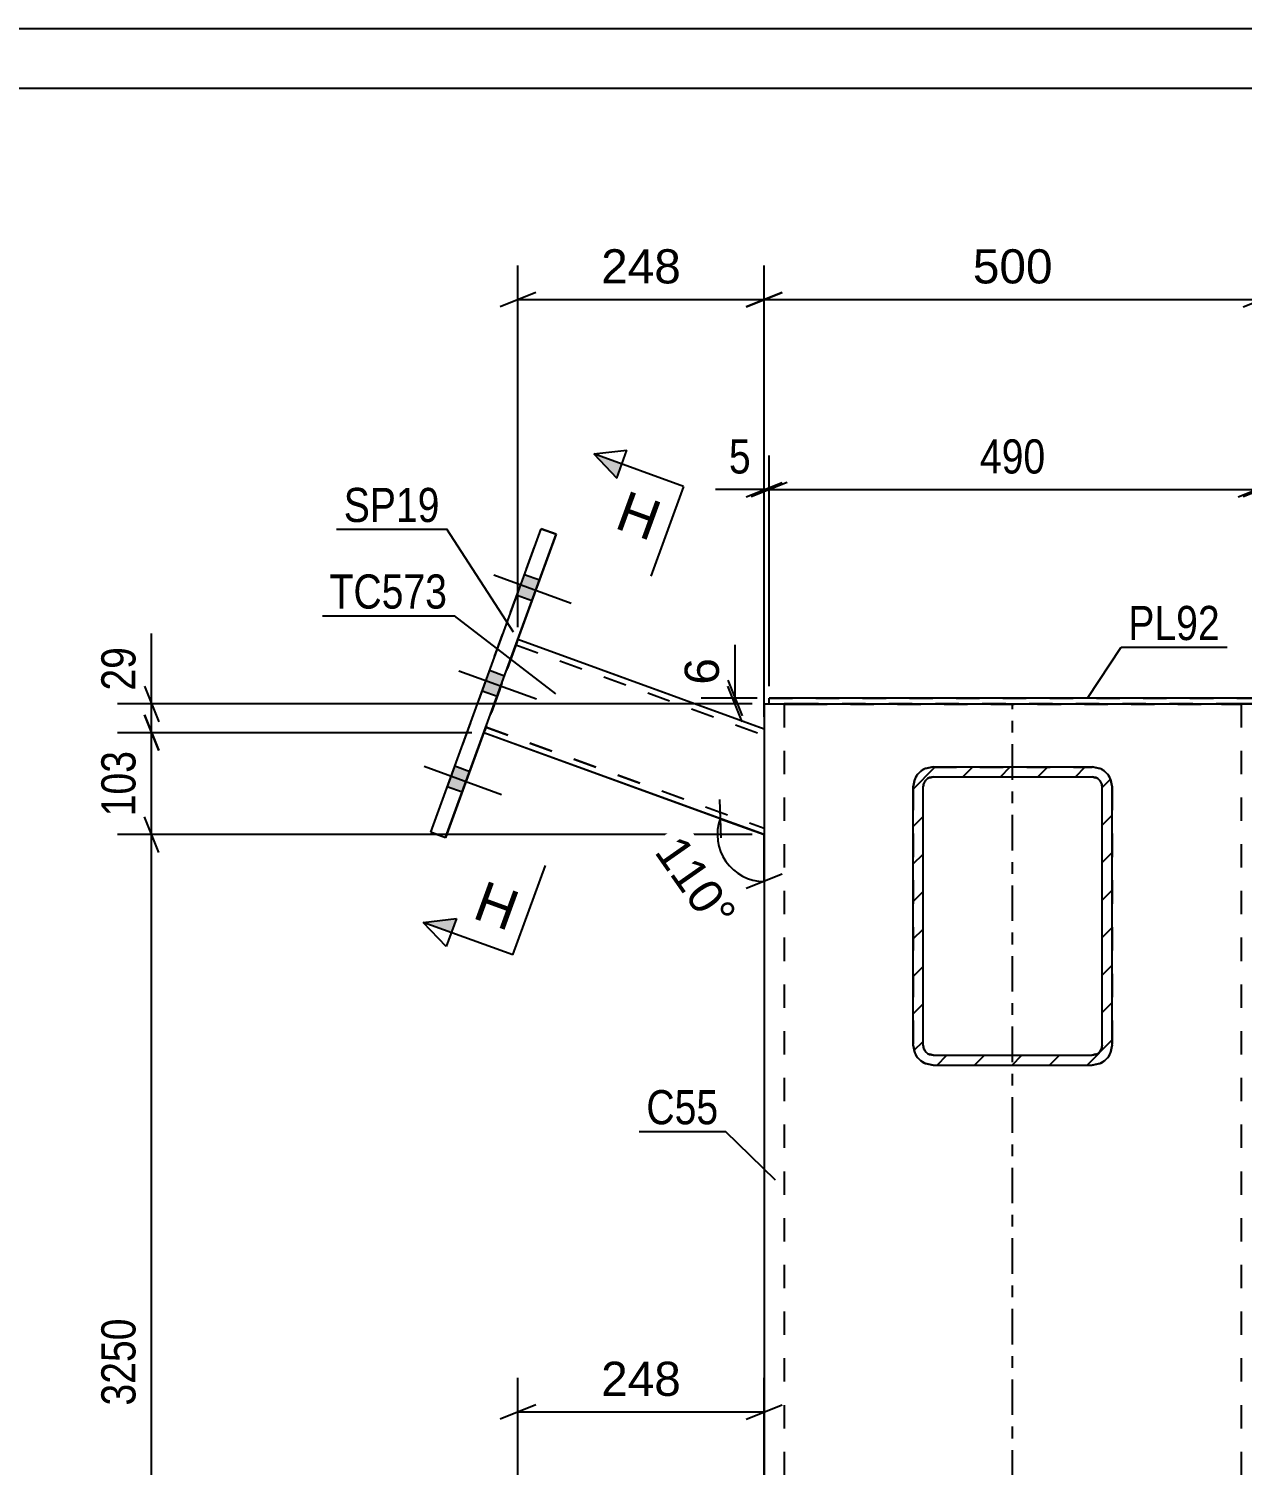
# Model space of a CAD drawing. Header units: millimetres. Extents: x -150 to 444, y -739 to 230.
# Drawn here: x 126.2 to 228, y 109.3 to 229.8 of the extents above; entities that cross this region are included whole.
import ezdxf

# ---------------------------------------------------------------- set-up
doc = ezdxf.new("R2010")
doc.units = ezdxf.units.MM
doc.linetypes.add('DXK_LINE_DOT2', pattern=[3.9198, 1.9599, -1.9599])
doc.linetypes.add('DXK_LINE_DOT3', pattern=[5.9187, 2.979, -0.9799, 0.9799, -0.9799])
doc.styles.add('Arial', font='ARIAL.TTF', dxfattribs={"height": 0.2})
doc.styles.add('Arial Narrow', font='ARIALN.TTF', dxfattribs={"height": 0.2})

# ---------------------------------------------------------------- blocks, each defined once
blk = doc.blocks.new('Unknown-284930291-1134')
at = {"color": 5, "linetype": 'Continuous'}
for p, q in [((444.4, 229.79), (-149.6, 229.79)), ((439.4, 224.79), (-144.6, 224.79))]:
    blk.add_line(p, q, dxfattribs=at)
blk = doc.blocks.new('Part-284930291-2187 - 2170')
at = {"color": 7, "linetype": 'DXK_LINE_DOT2'}
for p, q in [((167.02, 178.01), (167.13, 178.31)), ((167.13, 178.31), (167.2, 178.52)), ((167.2, 178.51), (167.13, 178.31)), ((167.23, 178.59), (167.2, 178.51)), ((167.2, 178.52), (167.23, 178.59)), ((167.23, 178.59), (167.23, 178.59)), ((167.23, 178.59), (187.87, 171.07)), ((167.02, 178.01), (164.56, 171.26)), ((167.02, 178.01), (164.59, 171.34)), ((167.04, 178.08), (164.6, 171.36)), ((166.95, 177.83), (164.6, 171.36)), ((167.01, 177.98), (166.95, 177.83)), ((167.04, 178.08), (167.01, 177.98)), ((167.13, 178.31), (167.02, 178.01)), ((167.04, 178.08), (167.06, 178.12)), ((167.06, 178.12), (167.04, 178.08)), ((167.06, 178.12), (167.06, 178.12)), ((167.06, 178.12), (187.87, 170.54)), ((167.06, 178.12), (187.87, 170.54)), ((164.48, 171.03), (164.59, 171.34)), ((164.56, 171.26), (164.48, 171.03)), ((164.56, 171.26), (164.55, 171.23)), ((164.55, 171.22), (164.56, 171.26)), ((164.55, 171.22), (164.55, 171.23)), ((164.55, 171.23), (187.87, 162.74)), ((164.55, 171.22), (187.87, 162.74)), ((164.6, 171.36), (164.56, 171.26)), ((164.56, 171.26), (164.6, 171.36)), ((164.4, 170.83), (164.38, 170.75)), ((164.38, 170.76), (164.4, 170.83)), ((164.38, 170.75), (164.38, 170.76)), ((164.48, 171.03), (164.4, 170.83)), ((164.4, 170.83), (164.48, 171.03)), ((187.87, 171.07), (187.87, 162.2))]:
    blk.add_line(p, q, dxfattribs=at)
at = {"color": 2, "linetype": 'Continuous'}
for p, q in [((167.23, 178.59), (187.87, 171.07)), ((164.38, 170.76), (187.87, 162.21)), ((187.87, 162.2), (164.38, 170.75))]:
    blk.add_line(p, q, dxfattribs=at)
blk = doc.blocks.new('Part-284930291-2282 - 2170')
at = {"color": 7, "linetype": 'DXK_LINE_DOT2'}
for p, q in [((202.04, 167.87), (201.4, 167.74)), ((202.04, 167.87), (215.37, 167.87)), ((202.04, 167.87), (202.04, 167.87)), ((215.37, 167.87), (215.37, 167.87)), ((216.01, 167.74), (215.37, 167.87)), ((200.5, 166.84), (200.37, 166.2)), ((201.2, 166.2), (201.27, 166.52)), ((201.45, 166.79), (201.45, 166.79)), ((201.72, 166.97), (202.04, 167.04)), ((202.04, 167.03), (202.04, 167.04)), ((202.04, 167.04), (215.37, 167.04)), ((215.37, 167.03), (215.37, 167.04)), ((215.37, 167.04), (215.69, 166.97)), ((215.96, 166.79), (215.96, 166.79)), ((216.14, 166.52), (216.2, 166.2)), ((217.04, 166.2), (216.91, 166.84)), ((200.37, 166.2), (200.37, 144.53)), ((201.2, 166.2), (201.2, 166.2)), ((201.2, 144.54), (201.2, 166.2)), ((216.2, 166.2), (216.2, 166.2)), ((216.2, 144.54), (216.2, 166.2)), ((217.04, 166.2), (217.04, 144.53)), ((200.37, 144.54), (200.5, 143.9)), ((201.2, 144.53), (201.2, 144.54)), ((201.27, 144.22), (201.2, 144.54)), ((202.04, 143.7), (201.72, 143.77)), ((202.04, 143.7), (202.04, 143.7)), ((202.04, 143.7), (215.37, 143.7)), ((215.69, 143.77), (215.37, 143.7)), ((215.37, 143.7), (215.37, 143.7)), ((216.2, 144.54), (216.14, 144.22)), ((216.2, 144.53), (216.2, 144.54)), ((216.91, 143.9), (217.04, 144.54)), ((200.86, 143.36), (200.86, 143.36)), ((201.4, 143), (202.04, 142.87)), ((202.04, 142.87), (215.37, 142.87)), ((202.04, 142.87), (202.04, 142.87)), ((215.37, 142.87), (216.01, 143)), ((215.37, 142.87), (215.37, 142.87)), ((216.55, 143.36), (216.55, 143.36))]:
    blk.add_line(p, q, dxfattribs=at)
at = {"color": 7, "linetype": 'DXK_LINE_DOT3'}
blk.add_line((208.7, 155.37), (208.7, 155.37), dxfattribs=at)
at = {"color": 7, "linetype": 'DXK_LINE_DOT2'}
for centre, radius, start, end in [((202.04, 166.2), 1.67, 112.5, 157.5), ((215.37, 166.2), 1.67, 22.5, 67.5), ((202.04, 166.2), 0.833, 112.5, 157.5), ((215.37, 166.2), 0.833, 22.5, 67.5), ((202.04, 144.54), 1.67, 202.5, 247.5), ((202.04, 144.54), 0.833, 202.5, 247.5), ((215.37, 144.54), 0.833, 292.5, 337.5), ((215.37, 144.54), 1.67, 292.5, 337.5)]:
    blk.add_arc(centre, radius, start, end, dxfattribs=at)
blk = doc.blocks.new('Part-284930291-2243 - 2170')
at = {"color": 2, "linetype": 'Continuous'}
for p, q in [((229.12, 173.66), (188.29, 173.66)), ((188.29, 173.16), (188.29, 173.66)), ((229.12, 173.16), (229.12, 173.66)), ((188.29, 173.16), (189.68, 173.16)), ((229.12, 173.16), (227.72, 173.16))]:
    blk.add_line(p, q, dxfattribs=at)
at = {"color": 7, "linetype": 'DXK_LINE_DOT2'}
for p, q in [((188.29, 173.65), (229.12, 173.65)), ((188.29, 173.15), (188.29, 173.16)), ((188.29, 173.15), (188.29, 173.16)), ((229.12, 173.15), (188.29, 173.15)), ((227.72, 173.16), (189.68, 173.16)), ((229.12, 173.15), (229.12, 173.16)), ((229.12, 173.16), (229.12, 173.15))]:
    blk.add_line(p, q, dxfattribs=at)
blk = doc.blocks.new('Part-284930291-2245 - 2170')
at = {"linetype": 'Continuous'}
h = blk.add_hatch(dxfattribs=at)
h.set_pattern_fill('', scale=0.7, style=0, pattern_type=0)
h.set_pattern_definition([(45, (216.9089, 166.8507), (-1.57154, 1.57154), [])])
h.paths.add_polyline_path([(217.04, 166.21), (216.91, 166.85), (216.55, 167.39), (216.01, 167.75), (215.37, 167.88), (202.04, 167.88), (201.4, 167.75), (200.86, 167.39), (200.5, 166.85), (200.37, 166.21), (200.37, 144.55), (200.5, 143.91), (200.86, 143.37), (201.4, 143.01), (202.04, 142.88), (215.37, 142.88), (216.01, 143.01), (216.55, 143.37), (216.91, 143.91), (217.04, 144.55)])
h.paths.add_polyline_path([(216.14, 144.23), (215.96, 143.96), (215.69, 143.78), (215.37, 143.71), (202.04, 143.71), (201.72, 143.78), (201.45, 143.96), (201.27, 144.23), (201.2, 144.55), (201.2, 166.21), (201.27, 166.53), (201.45, 166.8), (201.72, 166.98), (202.04, 167.05), (215.37, 167.05), (215.69, 166.98), (215.96, 166.8), (216.14, 166.53), (216.2, 166.21), (216.2, 144.55)])
at = {"color": 7, "linetype": 'DXK_LINE_DOT2'}
for p, q in [((201.4, 167.75), (202.04, 167.88)), ((202.04, 167.88), (215.37, 167.88)), ((202.04, 167.88), (202.04, 167.88)), ((215.37, 167.88), (215.37, 167.88)), ((215.37, 167.88), (216.01, 167.75)), ((200.37, 166.21), (200.5, 166.85)), ((201.27, 166.53), (201.2, 166.21)), ((201.45, 166.8), (201.45, 166.8)), ((215.96, 166.8), (215.96, 166.8)), ((216.2, 166.21), (216.14, 166.53)), ((216.91, 166.85), (217.04, 166.21)), ((200.37, 166.21), (200.37, 166.21)), ((200.37, 166.21), (200.37, 144.54)), ((201.2, 166.21), (201.2, 166.21)), ((201.2, 144.54), (201.2, 166.21)), ((216.2, 166.21), (216.2, 166.21)), ((216.2, 144.54), (216.2, 166.21)), ((217.04, 166.21), (217.04, 144.54)), ((200.5, 143.91), (200.37, 144.54)), ((201.2, 144.54), (201.2, 144.55)), ((201.2, 144.54), (201.27, 144.22)), ((201.72, 143.77), (202.04, 143.71)), ((202.04, 143.71), (202.04, 143.71)), ((202.04, 143.71), (215.37, 143.71)), ((215.37, 143.71), (215.69, 143.77)), ((215.37, 143.71), (215.37, 143.71)), ((216.14, 144.22), (216.2, 144.54)), ((216.2, 144.54), (216.2, 144.55)), ((217.04, 144.54), (216.91, 143.91))]:
    blk.add_line(p, q, dxfattribs=at)
at = {"color": 2, "linetype": 'Continuous'}
for p, q in [((202.04, 167.88), (201.4, 167.75)), ((202.04, 167.88), (215.37, 167.88)), ((216.01, 167.75), (215.37, 167.88)), ((200.5, 166.85), (200.37, 166.21)), ((201.2, 166.21), (201.27, 166.53)), ((201.72, 166.98), (202.04, 167.05)), ((202.04, 167.04), (201.72, 166.98)), ((202.04, 167.04), (202.04, 167.05)), ((202.04, 167.05), (215.37, 167.05)), ((202.04, 167.04), (215.37, 167.04)), ((215.37, 167.04), (215.37, 167.05)), ((215.37, 167.05), (215.69, 166.98)), ((215.69, 166.98), (215.37, 167.04)), ((216.14, 166.53), (216.2, 166.21)), ((217.04, 166.21), (216.91, 166.85)), ((200.37, 144.55), (200.37, 166.21)), ((201.2, 144.55), (201.2, 166.21)), ((216.2, 144.55), (216.2, 166.21)), ((217.04, 144.55), (217.04, 166.21)), ((200.37, 144.55), (200.5, 143.91)), ((201.27, 144.23), (201.2, 144.55)), ((202.04, 143.71), (201.72, 143.78)), ((202.04, 143.71), (215.37, 143.71)), ((215.69, 143.78), (215.37, 143.71)), ((216.2, 144.55), (216.14, 144.23)), ((216.91, 143.91), (217.04, 144.55)), ((200.86, 143.37), (200.86, 143.37)), ((201.4, 143.01), (202.04, 142.88)), ((202.04, 142.88), (201.4, 143)), ((202.04, 142.88), (215.37, 142.88)), ((202.04, 142.88), (202.04, 142.88)), ((202.04, 142.88), (215.37, 142.88)), ((215.37, 142.88), (216.01, 143.01)), ((216.01, 143), (215.37, 142.88)), ((215.37, 142.88), (215.37, 142.88)), ((216.55, 143.37), (216.55, 143.37))]:
    blk.add_line(p, q, dxfattribs=at)
at = {"color": 7, "linetype": 'DXK_LINE_DOT3'}
blk.add_line((208.7, 155.38), (208.7, 155.38), dxfattribs=at)
at = {"color": 7, "linetype": 'DXK_LINE_DOT2'}
for centre, radius, start, end in [((202.04, 166.21), 1.67, 112.5, 157.5), ((215.37, 166.21), 1.67, 22.5, 67.5), ((202.04, 144.54), 0.833, 202.5, 247.5), ((215.37, 144.54), 0.833, 292.5, 337.5)]:
    blk.add_arc(centre, radius, start, end, dxfattribs=at)
at = {"color": 2, "linetype": 'Continuous'}
for centre, radius, start, end in [((202.04, 166.21), 1.67, 112.5, 157.5), ((215.37, 166.21), 1.67, 22.5, 67.5), ((202.04, 166.21), 0.833, 112.5, 157.5), ((202.04, 166.21), 0.833, 112.5, 157.5), ((215.37, 166.21), 0.833, 22.5, 67.5), ((215.37, 166.21), 0.833, 22.5, 67.5), ((202.04, 144.54), 1.67, 202.5, 247.5), ((202.04, 144.55), 1.67, 202.5, 247.5), ((202.04, 144.55), 0.833, 202.5, 247.5), ((215.37, 144.55), 0.833, 292.5, 337.5), ((215.37, 144.54), 1.67, 292.5, 337.5), ((215.37, 144.55), 1.67, 292.5, 337.5)]:
    blk.add_arc(centre, radius, start, end, dxfattribs=at)
blk = doc.blocks.new('Part-284930291-2331 - 2170')
at = {"color": 2, "linetype": 'Continuous'}
for p, q in [((159.92, 162.4), (169.18, 187.85)), ((161.17, 161.95), (170.43, 187.4)), ((170.43, 187.39), (167.23, 178.59)), ((170.43, 187.4), (169.18, 187.85)), ((170.43, 187.39), (170.43, 187.4)), ((170.43, 187.39), (170.43, 187.39)), ((164.38, 170.76), (161.17, 161.94)), ((161.17, 161.94), (159.92, 162.4)), ((159.92, 162.4), (159.92, 162.4)), ((159.92, 162.4), (159.92, 162.4)), ((159.92, 162.4), (161.17, 161.95)), ((161.17, 161.94), (161.17, 161.95))]:
    blk.add_line(p, q, dxfattribs=at)
at = {"color": 7, "linetype": 'DXK_LINE_DOT2'}
for p, q in [((159.92, 162.4), (169.18, 187.85)), ((169.18, 187.85), (170.43, 187.39)), ((169.18, 187.85), (169.18, 187.85)), ((167.23, 178.59), (164.38, 170.76))]:
    blk.add_line(p, q, dxfattribs=at)
blk = doc.blocks.new('Part-284930291-2309 - 2170')
at = {"color": 2, "linetype": 'Continuous'}
for p, q in [((187.87, 173.16), (187.87, 107.61)), ((187.87, 173.16), (188.12, 173.16)), ((188.12, 173.16), (188.29, 173.16)), ((189.68, 173.16), (189.93, 173.16)), ((189.93, 173.16), (191.2, 173.16)), ((191.2, 173.16), (226.2, 173.16)), ((226.2, 173.16), (227.48, 173.16)), ((227.72, 173.16), (227.48, 173.16))]:
    blk.add_line(p, q, dxfattribs=at)
at = {"color": 7, "linetype": 'DXK_LINE_DOT2'}
for p, q in [((188.12, 173.15), (187.87, 173.15)), ((188.85, 173.15), (188.12, 173.15)), ((188.29, 173.16), (188.85, 173.16)), ((188.85, 173.16), (189.68, 173.16)), ((189.93, 173.15), (188.85, 173.15)), ((189.54, 173.16), (189.54, 107.61)), ((189.66, 173.16), (189.54, 173.16)), ((189.54, 173.15), (189.66, 173.15)), ((190.02, 173.16), (189.66, 173.16)), ((189.66, 173.15), (190.02, 173.15)), ((191.2, 173.15), (189.93, 173.15)), ((190.56, 173.16), (190.02, 173.16)), ((190.02, 173.15), (190.56, 173.15)), ((191.2, 173.16), (190.56, 173.16)), ((190.56, 173.15), (191.2, 173.15)), ((191.2, 173.16), (226.2, 173.16)), ((191.2, 173.15), (226.2, 173.15)), ((191.2, 173.15), (226.2, 173.15)), ((226.84, 173.16), (226.2, 173.16)), ((226.2, 173.15), (226.84, 173.15)), ((227.48, 173.15), (226.2, 173.15)), ((227.38, 173.16), (226.84, 173.16)), ((226.84, 173.15), (227.38, 173.15)), ((227.74, 173.16), (227.38, 173.16)), ((227.38, 173.15), (227.74, 173.15)), ((228.56, 173.15), (227.48, 173.15)), ((228.56, 173.16), (227.72, 173.16)), ((227.87, 173.16), (227.74, 173.16)), ((227.74, 173.15), (227.87, 173.15)), ((227.87, 173.16), (227.87, 107.61))]:
    blk.add_line(p, q, dxfattribs=at)
at = {"color": 7, "linetype": 'DXK_LINE_DOT3'}
blk.add_line((208.7, 107.61), (208.7, 173.16), dxfattribs=at)
blk = doc.blocks.new('Bolt-284930291-2326 - 2170')
at = {"linetype": 'Continuous'}
for points in [[(168.41, 181.84), (169.04, 183.56), (167.78, 184.02), (167.16, 182.29)], [(168.41, 181.84), (169.04, 183.56), (167.78, 184.01), (167.16, 182.29)], [(168.41, 181.83), (169.04, 183.56), (167.78, 184.01), (167.16, 182.29)], [(165.49, 173.81), (166.11, 175.53), (164.86, 175.99), (164.24, 174.27)], [(165.49, 173.81), (166.11, 175.53), (164.86, 175.99), (164.24, 174.26)], [(162.57, 165.78), (163.19, 167.51), (161.94, 167.96), (161.31, 166.24)], [(162.57, 165.78), (163.19, 167.51), (161.94, 167.96), (161.31, 166.24)], [(162.57, 165.78), (163.19, 167.5), (161.94, 167.96), (161.31, 166.24)]]:
    blk.add_hatch(color=1, dxfattribs=at).paths.add_polyline_path(points)
at = {"color": 1, "linetype": 'Continuous'}
for p, q in [((165.2, 183.98), (171.7, 181.62)), ((165.2, 183.98), (171.7, 181.61)), ((165.2, 183.98), (171.7, 181.61)), ((167.78, 184.02), (169.04, 183.56)), ((167.78, 184.01), (169.04, 183.56)), ((167.78, 184.01), (169.04, 183.56)), ((167.16, 182.29), (168.41, 181.84)), ((167.16, 182.29), (168.41, 181.84)), ((167.16, 182.29), (168.41, 181.83)), ((162.28, 175.95), (168.78, 173.59)), ((162.28, 175.95), (168.78, 173.59)), ((164.86, 175.99), (166.11, 175.53)), ((164.86, 175.99), (166.11, 175.53)), ((164.24, 174.27), (165.49, 173.81)), ((164.24, 174.26), (165.49, 173.81)), ((159.36, 167.93), (165.86, 165.56)), ((159.36, 167.93), (165.86, 165.56)), ((159.36, 167.93), (165.86, 165.56)), ((161.94, 167.96), (163.19, 167.51)), ((161.94, 167.96), (163.19, 167.51)), ((161.94, 167.96), (163.19, 167.5)), ((161.31, 166.24), (162.57, 165.78)), ((161.31, 166.24), (162.57, 165.78)), ((161.31, 166.24), (162.57, 165.78))]:
    blk.add_line(p, q, dxfattribs=at)
blk = doc.blocks.new('StraightDimension-284930291-2352 - 2170')
at = {"color": 7, "linetype": 'Continuous'}
for p, q in [((185.43, 173.66), (185.43, 178.13)), ((185.43, 173.66), (185.43, 178.13)), ((184.83, 175.16), (186.03, 172.16)), ((187.29, 173.66), (182.58, 173.66)), ((186.03, 171.66), (184.83, 174.66)), ((185.43, 173.16), (185.43, 173.66)), ((186.87, 173.16), (182.58, 173.16))]:
    blk.add_line(p, q, dxfattribs=at)
at = {"color": 0}
blk.add_wipeout([(184.68, 177.61), (180.48, 177.61), (180.48, 174.18), (184.68, 174.18)], dxfattribs=at)
at = {"color": 3, "style": 'Arial'}
blk.add_text('6', height=2.87, rotation=90.0002, dxfattribs=at).set_placement((184.08, 174.78))
blk = doc.blocks.new('StraightDimension-284930291-2522 - 2170')
at = {"color": 7, "linetype": 'Continuous'}
for p, q in [((187.87, 174.16), (187.87, 193.99)), ((188.29, 174.66), (188.29, 193.99)), ((186.37, 190.54), (189.37, 191.74)), ((189.79, 191.74), (186.79, 190.54)), ((187.87, 191.14), (183.79, 191.14)), ((187.87, 191.14), (183.79, 191.14)), ((187.87, 191.14), (188.29, 191.14))]:
    blk.add_line(p, q, dxfattribs=at)
at = {"color": 0}
blk.add_wipeout([(187.34, 191.89), (187.34, 196.09), (184.32, 196.09), (184.32, 191.89)], dxfattribs=at)
at = {"color": 3, "style": 'Arial Narrow'}
blk.add_text('5', height=2.86, dxfattribs=at).set_placement((184.92, 192.49))
blk = doc.blocks.new('StraightDimension-284930291-2528 - 2170')
at = {"color": 7, "linetype": 'Continuous'}
for p, q in [((188.29, 174.66), (188.29, 193.99)), ((229.12, 174.66), (229.12, 193.99)), ((189.79, 191.74), (186.79, 190.54)), ((227.62, 190.54), (230.62, 191.74)), ((188.29, 191.14), (229.12, 191.14))]:
    blk.add_line(p, q, dxfattribs=at)
at = {"color": 0}
blk.add_wipeout([(212.04, 191.89), (212.04, 196.09), (205.36, 196.09), (205.36, 191.89)], dxfattribs=at)
at = {"color": 3, "style": 'Arial Narrow'}
blk.add_text('490', height=2.863, dxfattribs=at).set_placement((205.96, 192.49))
blk = doc.blocks.new('StraightDimension-284930291-2536 - 2170')
at = {"color": 7, "linetype": 'Continuous'}
for p, q in [((229.12, 174.66), (229.12, 193.99)), ((229.54, 174.16), (229.54, 193.99)), ((227.62, 190.54), (230.62, 191.74)), ((231.04, 191.74), (228.04, 190.54)), ((229.12, 191.14), (229.54, 191.14)), ((229.54, 191.14), (233.61, 191.14)), ((229.54, 191.14), (233.61, 191.14))]:
    blk.add_line(p, q, dxfattribs=at)
at = {"color": 0}
blk.add_wipeout([(233.09, 191.89), (233.09, 196.09), (230.06, 196.09), (230.06, 191.89)], dxfattribs=at)
at = {"color": 3, "style": 'Arial Narrow'}
blk.add_text('5', height=2.86, dxfattribs=at).set_placement((230.66, 192.49))
blk = doc.blocks.new('StraightDimension-284930291-7622 - 2170')
at = {"color": 7, "linetype": 'Continuous'}
for p, q in [((187.87, 172.07), (187.87, 209.93)), ((229.54, 156.91), (229.54, 209.93)), ((189.37, 207.68), (186.37, 206.48)), ((228.04, 206.48), (231.04, 207.68)), ((187.87, 207.08), (229.54, 207.08))]:
    blk.add_line(p, q, dxfattribs=at)
at = {"color": 0}
blk.add_wipeout([(212.64, 207.83), (212.64, 212.03), (204.77, 212.03), (204.77, 207.83)], dxfattribs=at)
at = {"color": 3, "style": 'Arial'}
blk.add_text('500', height=2.865, dxfattribs=at).set_placement((205.37, 208.43))
blk = doc.blocks.new('StraightDimension-284930291-7623 - 2170')
at = {"color": 7, "linetype": 'Continuous'}
for p, q in [((167.23, 179.59), (167.23, 209.93)), ((187.87, 172.07), (187.87, 209.93)), ((168.73, 207.68), (165.73, 206.48)), ((186.37, 206.48), (189.37, 207.68)), ((167.23, 207.08), (187.87, 207.08))]:
    blk.add_line(p, q, dxfattribs=at)
at = {"color": 0}
blk.add_wipeout([(181.48, 207.83), (181.48, 212.03), (173.61, 212.03), (173.61, 207.83)], dxfattribs=at)
at = {"color": 3, "style": 'Arial'}
blk.add_text('248', height=2.865, dxfattribs=at).set_placement((174.21, 208.43))
blk = doc.blocks.new('StraightDimension-284930291-7789 - 2170')
at = {"color": 7, "linetype": 'Continuous'}
for p, q in [((136.52, 173.16), (136.52, 179.06)), ((136.52, 173.16), (136.52, 179.06)), ((135.92, 174.66), (137.12, 171.66)), ((186.87, 173.16), (133.67, 173.16)), ((136.52, 170.75), (136.52, 173.16)), ((137.12, 169.25), (135.92, 172.25)), ((163.38, 170.75), (133.67, 170.75))]:
    blk.add_line(p, q, dxfattribs=at)
at = {"color": 0}
blk.add_wipeout([(135.77, 178.54), (131.57, 178.54), (131.57, 173.68), (135.77, 173.68)], dxfattribs=at)
at = {"color": 3, "style": 'Arial Narrow'}
blk.add_text('29', height=2.863, rotation=90.0002, dxfattribs=at).set_placement((135.17, 174.28))
blk = doc.blocks.new('StraightDimension-284930291-7790 - 2170')
at = {"color": 7, "linetype": 'Continuous'}
for p, q in [((135.92, 172.25), (137.12, 169.25)), ((163.38, 170.75), (133.67, 170.75)), ((136.52, 162.2), (136.52, 170.75)), ((137.12, 160.7), (135.92, 163.7)), ((186.87, 162.2), (133.67, 162.2))]:
    blk.add_line(p, q, dxfattribs=at)
at = {"color": 0}
blk.add_wipeout([(135.77, 169.82), (131.57, 169.82), (131.57, 163.14), (135.77, 163.14)], dxfattribs=at)
at = {"color": 3, "style": 'Arial Narrow'}
blk.add_text('103', height=2.863, rotation=90.0002, dxfattribs=at).set_placement((135.17, 163.74))
blk = doc.blocks.new('StraightDimension-284930291-7791 - 2170')
at = {"color": 7, "linetype": 'Continuous'}
for p, q in [((137.12, 160.7), (135.92, 163.7)), ((186.87, 162.2), (133.67, 162.2)), ((136.52, 73.74), (136.52, 162.2)), ((135.92, 75.24), (137.12, 72.24)), ((163.38, 73.74), (133.67, 73.74))]:
    blk.add_line(p, q, dxfattribs=at)
at = {"color": 0}
blk.add_wipeout([(135.77, 122.23), (131.57, 122.23), (131.57, 113.72), (135.77, 113.72)], dxfattribs=at)
at = {"color": 3, "style": 'Arial Narrow'}
blk.add_text('3250', height=2.863, rotation=90.0002, dxfattribs=at).set_placement((135.17, 114.32))
blk = doc.blocks.new('AngleDimension-284930291-7995 - 2170')
at = {"color": 7, "linetype": 'Continuous'}
for p, q in [((184.14, 165.16), (184.24, 161.93)), ((184.19, 163.54), (187.87, 162.2)), ((187.87, 158.28), (187.87, 162.2)), ((187.87, 161.2), (187.87, 158.28)), ((189.37, 158.88), (186.37, 157.68))]:
    blk.add_line(p, q, dxfattribs=at)
blk.add_arc((187.87, 162.2), 3.92, 160, 270, dxfattribs=at)
at = {"color": 0}
blk.add_wipeout([(183.2, 153.15), (186.64, 155.56), (181.21, 163.32), (177.77, 160.91)], dxfattribs=at)
at = {"color": 3, "style": 'Arial'}
blk.add_text('110°', height=2.865, rotation=-54.9982, dxfattribs=at).set_placement((178.6, 160.76))
blk = doc.blocks.new('StraightDimension-284930291-8205 - 2170')
at = {"color": 7, "linetype": 'Continuous'}
for p, q in [((167.23, 82.58), (167.23, 116.63)), ((187.87, 75.06), (187.87, 116.63)), ((168.73, 114.38), (165.73, 113.18)), ((167.23, 113.78), (187.87, 113.78)), ((186.37, 113.18), (189.37, 114.38))]:
    blk.add_line(p, q, dxfattribs=at)
at = {"color": 0}
blk.add_wipeout([(181.48, 114.53), (181.48, 118.73), (173.61, 118.73), (173.61, 114.53)], dxfattribs=at)
at = {"color": 3, "style": 'Arial'}
blk.add_text('248', height=2.865, dxfattribs=at).set_placement((174.21, 115.13))
blk = doc.blocks.new('Mark-284930291-2183 - 2170')
at = {"color": 0}
blk.add_wipeout([(161.31, 181.16), (161.31, 184.16), (151.44, 184.16), (151.44, 181.16)], dxfattribs=at)
blk.add_wipeout([(161.31, 181.16), (161.31, 184.16), (151.44, 184.16), (151.44, 181.16)], dxfattribs=at)
at = {"color": 30, "linetype": 'Continuous'}
for p in [(150.84, 180.56), (170.4, 174.02)]:
    blk.add_line(p, (161.91, 180.56), dxfattribs=at)
at = {"color": 3, "style": 'Arial Narrow'}
blk.add_text('TC573', height=2.863, dxfattribs=at).set_placement((151.44, 181.16))
blk = doc.blocks.new('Mark-284930291-2239 - 2170')
at = {"color": 0}
blk.add_wipeout([(226.08, 178.52), (226.08, 181.52), (218.4, 181.52), (218.4, 178.52)], dxfattribs=at)
blk.add_wipeout([(226.08, 178.52), (226.08, 181.52), (218.4, 181.52), (218.4, 178.52)], dxfattribs=at)
at = {"color": 30, "linetype": 'Continuous'}
for p, q in [((214.99, 173.66), (217.8, 177.92)), ((217.8, 177.92), (226.68, 177.92))]:
    blk.add_line(p, q, dxfattribs=at)
at = {"color": 3, "style": 'Arial Narrow'}
blk.add_text('PL92', height=2.863, dxfattribs=at).set_placement((218.4, 178.52))
blk = doc.blocks.new('Mark-284930291-2305 - 2170')
at = {"color": 0}
blk.add_wipeout([(184.03, 137.91), (184.03, 140.91), (178, 140.91), (178, 137.91)], dxfattribs=at)
blk.add_wipeout([(184.03, 137.91), (184.03, 140.91), (178, 140.91), (178, 137.91)], dxfattribs=at)
at = {"color": 30, "linetype": 'Continuous'}
for p in [(177.4, 137.31), (188.83, 133.21)]:
    blk.add_line(p, (184.63, 137.31), dxfattribs=at)
at = {"color": 3, "style": 'Arial Narrow'}
blk.add_text('C55', height=2.863, dxfattribs=at).set_placement((178, 137.91))
blk = doc.blocks.new('SectionMark-284930291-2612 - 2170')
at = {"linetype": 'Continuous'}
for points in [[(175.94, 193.28), (175.52, 192.1), (173.59, 194.13)], [(162.07, 155.16), (161.64, 153.99), (159.29, 154.84)]]:
    blk.add_hatch(color=6, dxfattribs=at).paths.add_polyline_path(points)
at = {"color": 6, "linetype": 'Continuous'}
for p, q in [((173.59, 194.13), (176.37, 194.45)), ((173.59, 194.13), (175.52, 192.1)), ((175.52, 192.1), (176.37, 194.45)), ((159.29, 154.84), (162.07, 155.16)), ((161.22, 152.81), (159.29, 154.84)), ((162.07, 155.16), (161.22, 152.81))]:
    blk.add_line(p, q, dxfattribs=at)
at = {"color": 0, "linetype": 'Continuous'}
for points in [[(178.38, 186.8), (179.57, 190.09), (176.41, 191.24), (175.21, 187.96)], [(166.47, 154.09), (167.67, 157.38), (164.5, 158.53), (163.3, 155.25)]]:
    blk.add_wipeout(points, dxfattribs=at)
at = {"color": 6, "linetype": 'Continuous'}
for p, q in [((181.11, 191.39), (173.59, 194.13)), ((181.11, 191.39), (178.38, 183.88)), ((166.81, 152.11), (169.55, 159.62)), ((166.81, 152.11), (159.29, 154.84))]:
    blk.add_line(p, q, dxfattribs=at)
at = {"color": 3, "linetype": 'Continuous', "style": 'Arial'}
for p in [(175.21, 187.96), (163.3, 155.25)]:
    blk.add_text('H', height=3.34, rotation=-20.002, dxfattribs=at).set_placement(p)
blk = doc.blocks.new('Mark-284930291-2327 - 2170')
at = {"color": 0}
blk.add_wipeout([(160.67, 188.42), (160.67, 191.42), (152.63, 191.42), (152.63, 188.42)], dxfattribs=at)
blk.add_wipeout([(160.67, 188.42), (160.67, 191.42), (152.63, 191.42), (152.63, 188.42)], dxfattribs=at)
at = {"color": 30, "linetype": 'Continuous'}
for p in [(152.03, 187.82), (166.87, 179.19)]:
    blk.add_line(p, (161.27, 187.82), dxfattribs=at)
at = {"color": 3, "style": 'Arial Narrow'}
blk.add_text('SP19', height=2.863, dxfattribs=at).set_placement((152.63, 188.42))

msp = doc.modelspace()

# ---------------------------------------------------------------- block references
for name in ['Unknown-284930291-1134', 'Part-284930291-2331 - 2170', 'Bolt-284930291-2326 - 2170', 'Part-284930291-2187 - 2170', 'Part-284930291-2243 - 2170', 'Part-284930291-2309 - 2170', 'Part-284930291-2245 - 2170', 'Part-284930291-2282 - 2170']:
    msp.add_blockref(name, (0, 0))

# ---------------------------------------------------------------- next in the draw order: block references
msp.add_blockref('StraightDimension-284930291-2352 - 2170', (0, 0))

# ---------------------------------------------------------------- next in the draw order: block references
msp.add_blockref('StraightDimension-284930291-2522 - 2170', (0, 0))

# ---------------------------------------------------------------- next in the draw order: block references
msp.add_blockref('StraightDimension-284930291-2528 - 2170', (0, 0))

# ---------------------------------------------------------------- next in the draw order: block references
msp.add_blockref('StraightDimension-284930291-2536 - 2170', (0, 0))

# ---------------------------------------------------------------- next in the draw order: block references
msp.add_blockref('StraightDimension-284930291-7622 - 2170', (0, 0))

# ---------------------------------------------------------------- next in the draw order: block references
for name in ['StraightDimension-284930291-7623 - 2170', 'Mark-284930291-2239 - 2170']:
    msp.add_blockref(name, (0, 0))

# ---------------------------------------------------------------- next in the draw order: block references
msp.add_blockref('StraightDimension-284930291-7789 - 2170', (0, 0))

# ---------------------------------------------------------------- next in the draw order: block references
for name in ['Mark-284930291-2183 - 2170', 'StraightDimension-284930291-7790 - 2170']:
    msp.add_blockref(name, (0, 0))

# ---------------------------------------------------------------- next in the draw order: block references
msp.add_blockref('StraightDimension-284930291-7791 - 2170', (0, 0))

# ---------------------------------------------------------------- next in the draw order: block references
for name in ['AngleDimension-284930291-7995 - 2170', 'Mark-284930291-2305 - 2170', 'StraightDimension-284930291-8205 - 2170']:
    msp.add_blockref(name, (0, 0))

# ---------------------------------------------------------------- next in the draw order: block references
msp.add_blockref('SectionMark-284930291-2612 - 2170', (0, 0))

# ---------------------------------------------------------------- next in the draw order: block references
msp.add_blockref('Mark-284930291-2327 - 2170', (0, 0))

doc.saveas('drawing.dxf')
